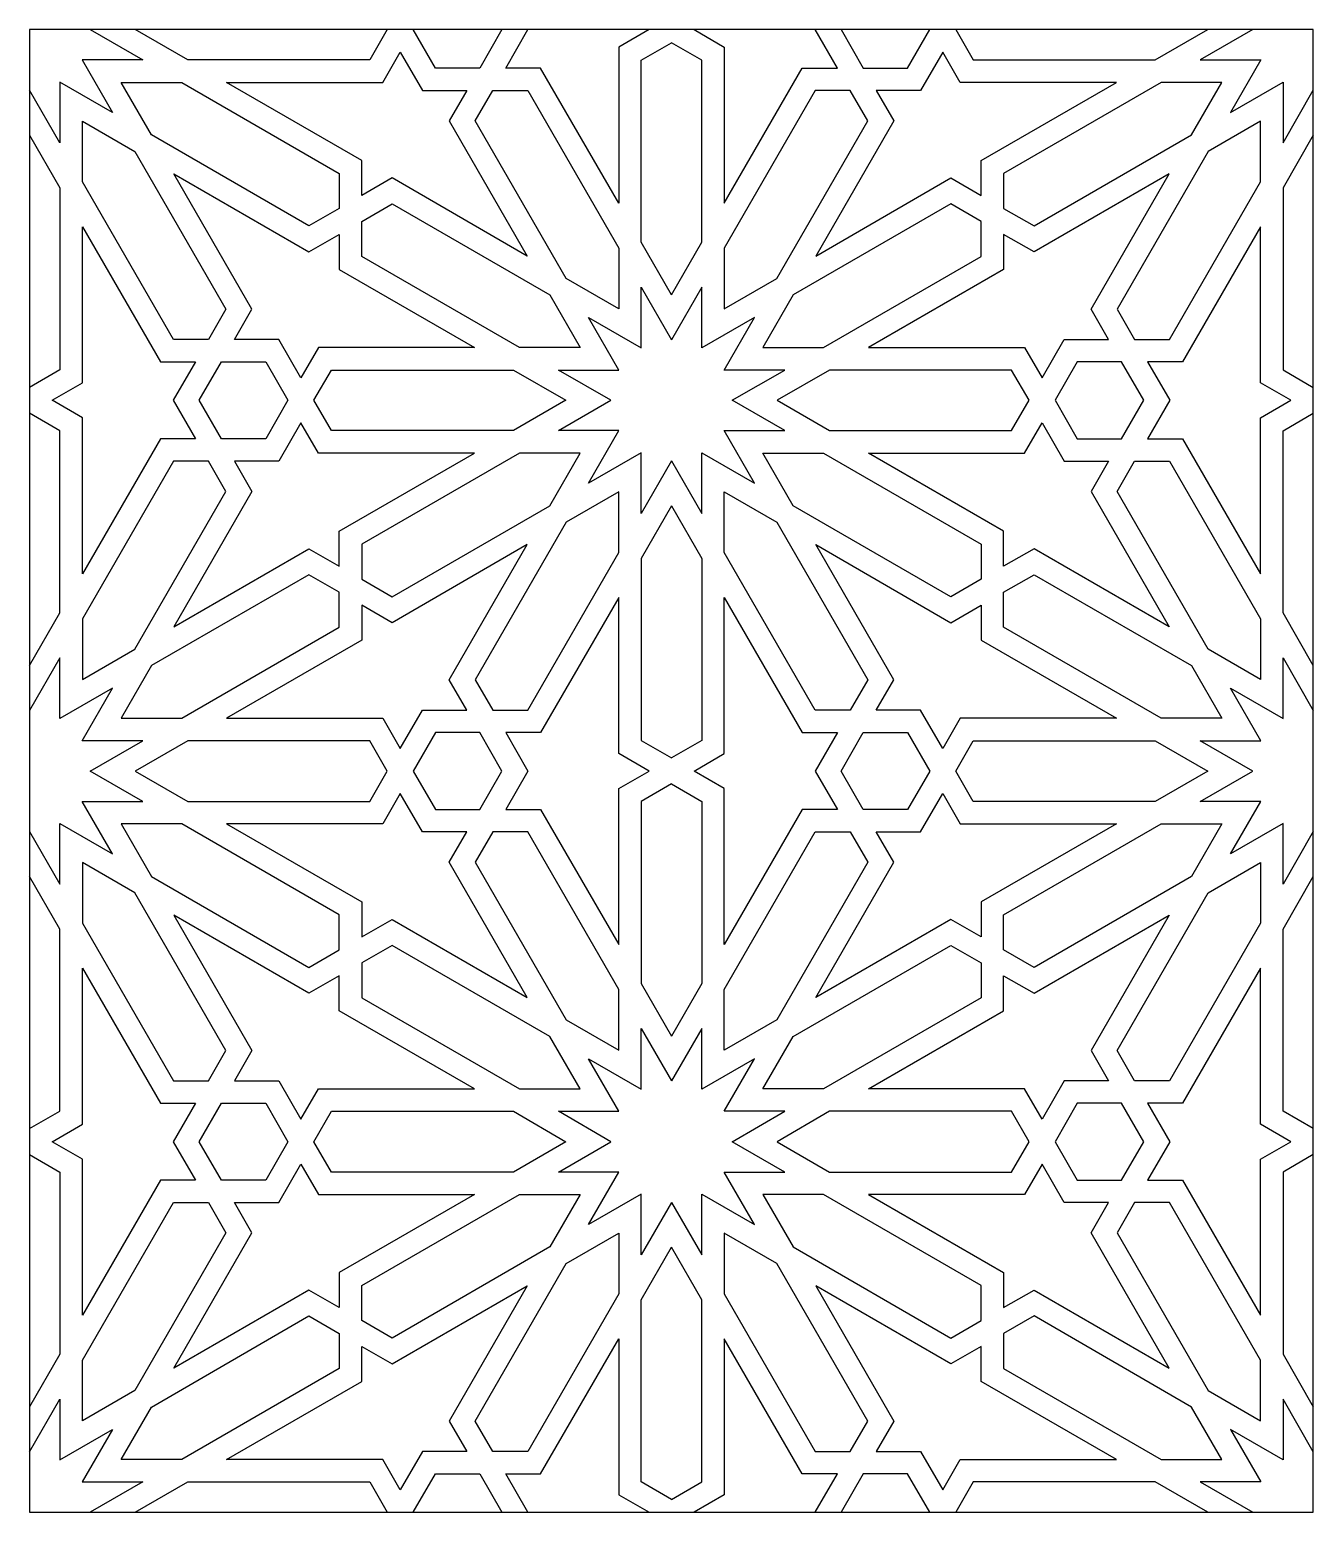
# Model space of a CAD drawing. Extents: x -1735 to -592, y 546 to 1865.
import ezdxf

# ---------------------------------------------------------------- set-up
doc = ezdxf.new("R2010")
doc.units = 0
doc.layers.add('LAYER_05', color=7, linetype='CONTINUOUS')

msp = doc.modelspace()

# ---------------------------------------------------------------- linework, layer by layer
at = {"layer": 'LAYER_05'}
for points in [[(-1681, 1865.3), (-1634.3, 1838.3), (-1688.3, 1838.3), (-1661.3, 1791.6), (-1708, 1818.5), (-1708, 1764.6), (-1735, 1811.3)], [(-1416.7, 1865.3), (-1432.3, 1838.3), (-1594.3, 1838.3), (-1641, 1865.3)], [(-1314.7, 1865.3), (-1334.4, 1831.1), (-1373.9, 1831.1), (-1393.6, 1865.3)], [(-1183.7, 1865.3), (-1210.7, 1849.7), (-1210.7, 1710.8), (-1280.2, 1831.1), (-1311.3, 1831.1), (-1291.6, 1865.3)], [(-1143.7, 1865.3), (-1116.8, 1849.7), (-1116.8, 1710.8), (-1047.3, 1831.1), (-1016.1, 1831.1), (-1035.9, 1865.3)], [(-1012.8, 1865.3), (-993.1, 1831.1), (-953.6, 1831.1), (-933.8, 1865.3)], [(-910.7, 1865.3), (-895.2, 1838.3), (-733.2, 1838.3), (-686.4, 1865.3)], [(-646.4, 1865.3), (-693.2, 1838.3), (-639.2, 1838.3), (-666.2, 1791.6), (-619.4, 1818.5), (-619.4, 1764.6), (-592.5, 1811.3)], [(-1163.7, 1629.4), (-1190.7, 1676.2), (-1190.7, 1838.2), (-1163.7, 1853.7)], [(-1163.7, 1629.4), (-1136.8, 1676.2), (-1136.8, 1838.2), (-1163.7, 1853.7)], [(-1735, 1771.3), (-1708, 1724.6), (-1708, 1562.6), (-1735, 1547)], [(-592.5, 1771.3), (-619.4, 1724.6), (-619.4, 1562.6), (-592.5, 1547)], [(-1163.7, 1481.5), (-1190.7, 1434.7), (-1190.7, 1488.7), (-1237.5, 1461.7), (-1210.5, 1508.5), (-1264.4, 1508.5), (-1217.7, 1535.5), (-1264.4, 1562.4), (-1210.5, 1562.4), (-1237.5, 1609.2), (-1190.7, 1582.2), (-1190.7, 1636.2), (-1163.7, 1589.4)], [(-1163.7, 1481.5), (-1136.8, 1434.7), (-1136.8, 1488.7), (-1090, 1461.7), (-1117, 1508.5), (-1063, 1508.5), (-1109.8, 1535.5), (-1063, 1562.4), (-1117, 1562.4), (-1090, 1609.2), (-1136.8, 1582.2), (-1136.8, 1636.2), (-1163.7, 1589.4)], [(-1735, 1299.6), (-1708, 1346.3), (-1708, 1508.3), (-1735, 1523.9)], [(-592.5, 1299.6), (-619.4, 1346.3), (-619.4, 1508.3), (-592.5, 1523.9)], [(-1163.7, 1441.5), (-1190.7, 1394.7), (-1190.7, 1232.8), (-1163.7, 1217.2)], [(-1163.7, 1441.5), (-1136.8, 1394.7), (-1136.8, 1232.8), (-1163.7, 1217.2)], [(-1735, 1151.7), (-1708, 1104.9), (-1708, 1158.9), (-1661.3, 1131.9), (-1688.3, 1178.6), (-1634.3, 1178.6), (-1681, 1205.6), (-1634.3, 1232.6), (-1688.3, 1232.6), (-1661.3, 1279.4), (-1708, 1252.4), (-1708, 1306.3), (-1735, 1259.6)], [(-592.5, 1151.7), (-619.4, 1104.9), (-619.4, 1158.9), (-666.2, 1131.9), (-639.2, 1178.6), (-693.2, 1178.6), (-646.4, 1205.6), (-693.2, 1232.6), (-639.2, 1232.6), (-666.2, 1279.4), (-619.4, 1252.4), (-619.4, 1306.3), (-592.5, 1259.6)], [(-1163.7, 1194.1), (-1190.7, 1178.5), (-1190.7, 1016.5), (-1163.7, 969.8)], [(-1163.7, 1194.1), (-1136.8, 1178.5), (-1136.8, 1016.5), (-1163.7, 969.8)], [(-1735, 887.4), (-1708, 902.9), (-1708, 1064.9), (-1735, 1111.7)], [(-592.5, 887.4), (-619.4, 902.9), (-619.4, 1064.9), (-592.5, 1111.7)], [(-1163.7, 821.8), (-1190.7, 775.1), (-1190.7, 829.1), (-1237.5, 802.1), (-1210.5, 848.8), (-1264.4, 848.8), (-1217.7, 875.8), (-1264.4, 902.8), (-1210.5, 902.8), (-1237.5, 949.5), (-1190.7, 922.5), (-1190.7, 976.5), (-1163.7, 929.8)], [(-1163.7, 821.8), (-1136.8, 775.1), (-1136.8, 829.1), (-1090, 802.1), (-1117, 848.8), (-1063, 848.8), (-1109.8, 875.8), (-1063, 902.8), (-1117, 902.8), (-1090, 949.5), (-1136.8, 922.5), (-1136.8, 976.5), (-1163.7, 929.8)], [(-1735, 864.3), (-1708, 848.7), (-1708, 686.7), (-1735, 639.9)], [(-592.5, 864.3), (-619.4, 848.7), (-619.4, 686.7), (-592.5, 639.9)], [(-1163.7, 557.5), (-1190.7, 573.1), (-1190.7, 735.1), (-1163.7, 781.8)], [(-1163.7, 557.5), (-1136.8, 573.1), (-1136.8, 735.1), (-1163.7, 781.8)], [(-1291.6, 546), (-1311.3, 580.2), (-1280.2, 580.2), (-1210.7, 700.5), (-1210.7, 561.6), (-1183.7, 546)], [(-1035.9, 546), (-1016.1, 580.2), (-1047.3, 580.2), (-1116.8, 700.5), (-1116.8, 561.6), (-1143.7, 546)], [(-1735, 599.9), (-1708, 646.7), (-1708, 592.7), (-1661.3, 619.7), (-1688.3, 573), (-1634.3, 573), (-1681, 546)], [(-592.5, 599.9), (-619.4, 646.7), (-619.4, 592.7), (-666.2, 619.7), (-639.2, 573), (-693.2, 573), (-646.4, 546)], [(-1641, 546), (-1594.3, 573), (-1432.3, 573), (-1416.7, 546)], [(-1393.6, 546), (-1373.9, 580.2), (-1334.4, 580.2), (-1314.7, 546)], [(-933.8, 546), (-953.6, 580.2), (-993.1, 580.2), (-1012.8, 546)], [(-686.4, 546), (-733.2, 573), (-895.2, 573), (-910.7, 546)]]:
    msp.add_lwpolyline(points, dxfattribs=at)
for points in [[(-1735, 546), (-592.5, 546), (-592.5, 1865.3), (-1735, 1865.3)], [(-1346, 1811.1), (-1361.6, 1784.1), (-1292.1, 1663.8), (-1412.4, 1733.3), (-1439.4, 1717.7), (-1439.4, 1748.8), (-1559.7, 1818.3), (-1420.8, 1818.3), (-1405.2, 1845.3), (-1385.4, 1811.1)], [(-981.5, 1811.1), (-965.9, 1784.1), (-1035.4, 1663.8), (-915.1, 1733.3), (-888.1, 1717.7), (-888.1, 1748.8), (-767.8, 1818.3), (-906.7, 1818.3), (-922.3, 1845.3), (-942, 1811.1)], [(-1626.6, 1771.6), (-1653.6, 1818.3), (-1599.7, 1818.3), (-1459.4, 1737.3), (-1459.4, 1706.1), (-1486.4, 1690.6)], [(-1210.7, 1670.8), (-1210.7, 1616.8), (-1257.5, 1643.8), (-1338.5, 1784.1), (-1322.9, 1811.1), (-1291.7, 1811.1)], [(-1116.8, 1670.8), (-1116.8, 1616.8), (-1070, 1643.8), (-989, 1784.1), (-1004.6, 1811.1), (-1035.8, 1811.1)], [(-700.8, 1771.6), (-673.8, 1818.3), (-727.8, 1818.3), (-868.1, 1737.3), (-868.1, 1706.1), (-841.1, 1690.6)], [(-1688, 1729.9), (-1688, 1783.9), (-1641.3, 1756.9), (-1560.3, 1616.6), (-1575.9, 1589.6), (-1607, 1589.6)], [(-639.4, 1729.9), (-639.4, 1783.9), (-686.2, 1756.9), (-767.2, 1616.6), (-751.6, 1589.6), (-720.4, 1589.6)], [(-1459.4, 1683), (-1459.4, 1651.9), (-1339.1, 1582.4), (-1478, 1582.4), (-1493.6, 1555.5), (-1513.3, 1589.6), (-1552.8, 1589.6), (-1537.2, 1616.6), (-1606.6, 1736.9), (-1486.4, 1667.5)], [(-868.1, 1683), (-868.1, 1651.9), (-988.4, 1582.4), (-849.5, 1582.4), (-833.9, 1555.5), (-814.2, 1589.6), (-774.7, 1589.6), (-790.3, 1616.6), (-720.8, 1736.9), (-841.1, 1667.5)], [(-1272.1, 1629.2), (-1245.1, 1582.4), (-1299.1, 1582.4), (-1439.4, 1663.4), (-1439.4, 1694.6), (-1412.4, 1710.2)], [(-1055.4, 1629.2), (-1082.4, 1582.4), (-1028.4, 1582.4), (-888.1, 1663.4), (-888.1, 1694.6), (-915.1, 1710.2)], [(-1715, 1535.5), (-1688, 1551), (-1688, 1689.9), (-1618.6, 1569.6), (-1587.4, 1569.6), (-1607.2, 1535.5), (-1587.4, 1501.3), (-1618.6, 1501.3), (-1688, 1381), (-1688, 1519.9)], [(-612.5, 1535.5), (-639.4, 1551), (-639.4, 1689.9), (-708.9, 1569.6), (-740.1, 1569.6), (-720.3, 1535.5), (-740.1, 1501.3), (-708.9, 1501.3), (-639.4, 1381), (-639.4, 1519.9)], [(-1505.1, 1535.5), (-1524.8, 1501.3), (-1564.3, 1501.3), (-1584.1, 1535.5), (-1564.3, 1569.6), (-1524.8, 1569.6)], [(-1257.7, 1535.5), (-1304.4, 1508.5), (-1466.4, 1508.5), (-1482, 1535.5), (-1466.4, 1562.4), (-1304.4, 1562.4)], [(-1069.8, 1535.5), (-1023, 1508.5), (-861, 1508.5), (-845.5, 1535.5), (-861, 1562.4), (-1023, 1562.4)], [(-822.4, 1535.5), (-802.6, 1501.3), (-763.2, 1501.3), (-743.4, 1535.5), (-763.2, 1569.6), (-802.6, 1569.6)], [(-1459.4, 1387.9), (-1459.4, 1419), (-1339.1, 1488.5), (-1478, 1488.5), (-1493.6, 1515.5), (-1513.3, 1481.3), (-1552.8, 1481.3), (-1537.2, 1454.3), (-1606.6, 1334), (-1486.4, 1403.4)], [(-868.1, 1387.9), (-868.1, 1419), (-988.4, 1488.5), (-849.5, 1488.5), (-833.9, 1515.5), (-814.2, 1481.3), (-774.7, 1481.3), (-790.3, 1454.3), (-720.8, 1334), (-841.1, 1403.4)], [(-1688, 1341), (-1688, 1287), (-1641.3, 1314), (-1560.3, 1454.3), (-1575.9, 1481.3), (-1607, 1481.3)], [(-1272.1, 1441.7), (-1245.1, 1488.5), (-1299.1, 1488.5), (-1439.4, 1407.5), (-1439.4, 1376.3), (-1412.4, 1360.7)], [(-1055.4, 1441.7), (-1082.4, 1488.5), (-1028.4, 1488.5), (-888.1, 1407.5), (-888.1, 1376.3), (-915.1, 1360.7)], [(-639.4, 1341), (-639.4, 1287), (-686.2, 1314), (-767.2, 1454.3), (-751.6, 1481.3), (-720.4, 1481.3)], [(-1210.7, 1400.1), (-1210.7, 1454.1), (-1257.5, 1427.1), (-1338.5, 1286.8), (-1322.9, 1259.8), (-1291.7, 1259.8)], [(-1116.8, 1400.1), (-1116.8, 1454.1), (-1070, 1427.1), (-989, 1286.8), (-1004.6, 1259.8), (-1035.8, 1259.8)], [(-1346, 1259.8), (-1361.6, 1286.8), (-1292.1, 1407.1), (-1412.4, 1337.6), (-1439.4, 1353.2), (-1439.4, 1322.1), (-1559.7, 1252.6), (-1420.8, 1252.6), (-1405.2, 1225.6), (-1385.4, 1259.8)], [(-981.5, 1259.8), (-965.9, 1286.8), (-1035.4, 1407.1), (-915.1, 1337.6), (-888.1, 1353.2), (-888.1, 1322.1), (-767.8, 1252.6), (-906.7, 1252.6), (-922.3, 1225.6), (-942, 1259.8)], [(-1626.6, 1299.4), (-1653.6, 1252.6), (-1599.7, 1252.6), (-1459.4, 1333.6), (-1459.4, 1364.8), (-1486.4, 1380.3)], [(-700.8, 1299.4), (-673.8, 1252.6), (-727.8, 1252.6), (-868.1, 1333.6), (-868.1, 1364.8), (-841.1, 1380.3)], [(-1311.3, 1239.8), (-1291.6, 1205.6), (-1311.3, 1171.4), (-1280.2, 1171.4), (-1210.7, 1051.2), (-1210.7, 1190), (-1183.7, 1205.6), (-1210.7, 1221.2), (-1210.7, 1360.1), (-1280.2, 1239.8)], [(-1016.1, 1239.8), (-1035.9, 1205.6), (-1016.1, 1171.4), (-1047.3, 1171.4), (-1116.8, 1051.2), (-1116.8, 1190), (-1143.7, 1205.6), (-1116.8, 1221.2), (-1116.8, 1360.1), (-1047.3, 1239.8)], [(-1594.3, 1232.6), (-1641, 1205.6), (-1594.3, 1178.6), (-1432.3, 1178.6), (-1416.7, 1205.6), (-1432.3, 1232.6)], [(-1314.7, 1205.6), (-1334.4, 1239.8), (-1373.9, 1239.8), (-1393.6, 1205.6), (-1373.9, 1171.4), (-1334.4, 1171.4)], [(-1012.8, 1205.6), (-993.1, 1239.8), (-953.6, 1239.8), (-933.8, 1205.6), (-953.6, 1171.4), (-993.1, 1171.4)], [(-733.2, 1232.6), (-686.4, 1205.6), (-733.2, 1178.6), (-895.2, 1178.6), (-910.7, 1205.6), (-895.2, 1232.6)], [(-1439.4, 1058), (-1412.4, 1073.6), (-1292.1, 1004.2), (-1361.6, 1124.5), (-1346, 1151.4), (-1385.4, 1151.4), (-1405.2, 1185.6), (-1420.8, 1158.6), (-1559.7, 1158.6), (-1439.4, 1089.2)], [(-888.1, 1058), (-915.1, 1073.6), (-1035.4, 1004.2), (-965.9, 1124.5), (-981.5, 1151.4), (-942, 1151.4), (-922.3, 1185.6), (-906.7, 1158.6), (-767.8, 1158.6), (-888.1, 1089.2)], [(-1599.7, 1158.6), (-1653.6, 1158.6), (-1626.6, 1111.9), (-1486.4, 1030.9), (-1459.4, 1046.5), (-1459.4, 1077.6)], [(-1257.5, 984.2), (-1210.7, 957.2), (-1210.7, 1011.2), (-1291.7, 1151.4), (-1322.9, 1151.4), (-1338.5, 1124.5)], [(-1070, 984.2), (-1116.8, 957.2), (-1116.8, 1011.2), (-1035.8, 1151.4), (-1004.6, 1151.4), (-989, 1124.5)], [(-727.8, 1158.6), (-673.8, 1158.6), (-700.8, 1111.9), (-841.1, 1030.9), (-868.1, 1046.5), (-868.1, 1077.6)], [(-1641.3, 1097.3), (-1688, 1124.2), (-1688, 1070.3), (-1607, 930), (-1575.9, 930), (-1560.3, 957)], [(-686.2, 1097.3), (-639.4, 1124.2), (-639.4, 1070.3), (-720.4, 930), (-751.6, 930), (-767.2, 957)], [(-1459.4, 1023.4), (-1486.4, 1007.8), (-1606.6, 1077.3), (-1537.2, 957), (-1552.8, 930), (-1513.3, 930), (-1493.6, 895.8), (-1478, 922.8), (-1339.1, 922.8), (-1459.4, 992.2)], [(-868.1, 1023.4), (-841.1, 1007.8), (-720.8, 1077.3), (-790.3, 957), (-774.7, 930), (-814.2, 930), (-833.9, 895.8), (-849.5, 922.8), (-988.4, 922.8), (-868.1, 992.2)], [(-1299.1, 922.8), (-1245.1, 922.8), (-1272.1, 969.5), (-1412.4, 1050.5), (-1439.4, 1034.9), (-1439.4, 1003.8)], [(-1028.4, 922.8), (-1082.4, 922.8), (-1055.4, 969.5), (-915.1, 1050.5), (-888.1, 1034.9), (-888.1, 1003.8)], [(-1715, 875.8), (-1688, 891.4), (-1688, 1030.3), (-1618.6, 910), (-1587.4, 910), (-1607.2, 875.8), (-1587.4, 841.6), (-1618.6, 841.6), (-1688, 721.3), (-1688, 860.2)], [(-612.5, 875.8), (-639.4, 891.4), (-639.4, 1030.3), (-708.9, 910), (-740.1, 910), (-720.3, 875.8), (-740.1, 841.6), (-708.9, 841.6), (-639.4, 721.3), (-639.4, 860.2)], [(-1584.1, 875.8), (-1564.3, 910), (-1524.8, 910), (-1505.1, 875.8), (-1524.8, 841.6), (-1564.3, 841.6)], [(-1257.7, 875.8), (-1304.4, 848.8), (-1466.4, 848.8), (-1482, 875.8), (-1466.4, 902.8), (-1304.4, 902.8)], [(-1069.8, 875.8), (-1023, 848.8), (-861, 848.8), (-845.5, 875.8), (-861, 902.8), (-1023, 902.8)], [(-743.4, 875.8), (-763.2, 910), (-802.6, 910), (-822.4, 875.8), (-802.6, 841.6), (-763.2, 841.6)], [(-1459.4, 728.2), (-1486.4, 743.8), (-1606.6, 674.3), (-1537.2, 794.6), (-1552.8, 821.6), (-1513.3, 821.6), (-1493.6, 855.8), (-1478, 828.8), (-1339.1, 828.8), (-1459.4, 759.4)], [(-868.1, 728.2), (-841.1, 743.8), (-720.8, 674.3), (-790.3, 794.6), (-774.7, 821.6), (-814.2, 821.6), (-833.9, 855.8), (-849.5, 828.8), (-988.4, 828.8), (-868.1, 759.4)], [(-1641.3, 654.3), (-1688, 627.4), (-1688, 681.3), (-1607, 821.6), (-1575.9, 821.6), (-1560.3, 794.6)], [(-1299.1, 828.8), (-1245.1, 828.8), (-1272.1, 782.1), (-1412.4, 701.1), (-1439.4, 716.7), (-1439.4, 747.8)], [(-1028.4, 828.8), (-1082.4, 828.8), (-1055.4, 782.1), (-915.1, 701.1), (-888.1, 716.7), (-888.1, 747.8)], [(-686.2, 654.3), (-639.4, 627.4), (-639.4, 681.3), (-720.4, 821.6), (-751.6, 821.6), (-767.2, 794.6)], [(-1257.5, 767.4), (-1210.7, 794.4), (-1210.7, 740.5), (-1291.7, 600.2), (-1322.9, 600.2), (-1338.5, 627.2)], [(-1070, 767.4), (-1116.8, 794.4), (-1116.8, 740.5), (-1035.8, 600.2), (-1004.6, 600.2), (-989, 627.2)], [(-1439.4, 693.6), (-1412.4, 678), (-1292.1, 747.4), (-1361.6, 627.2), (-1346, 600.2), (-1385.4, 600.2), (-1405.2, 566), (-1420.8, 593), (-1559.7, 593), (-1439.4, 662.4)], [(-888.1, 693.6), (-915.1, 678), (-1035.4, 747.4), (-965.9, 627.2), (-981.5, 600.2), (-942, 600.2), (-922.3, 566), (-906.7, 593), (-767.8, 593), (-888.1, 662.4)], [(-1599.7, 593), (-1653.6, 593), (-1626.6, 639.7), (-1486.4, 720.7), (-1459.4, 705.1), (-1459.4, 674)], [(-727.8, 593), (-673.8, 593), (-700.8, 639.7), (-841.1, 720.7), (-868.1, 705.1), (-868.1, 674)]]:
    msp.add_lwpolyline(points, close=True, dxfattribs=at)

doc.saveas('drawing.dxf')
